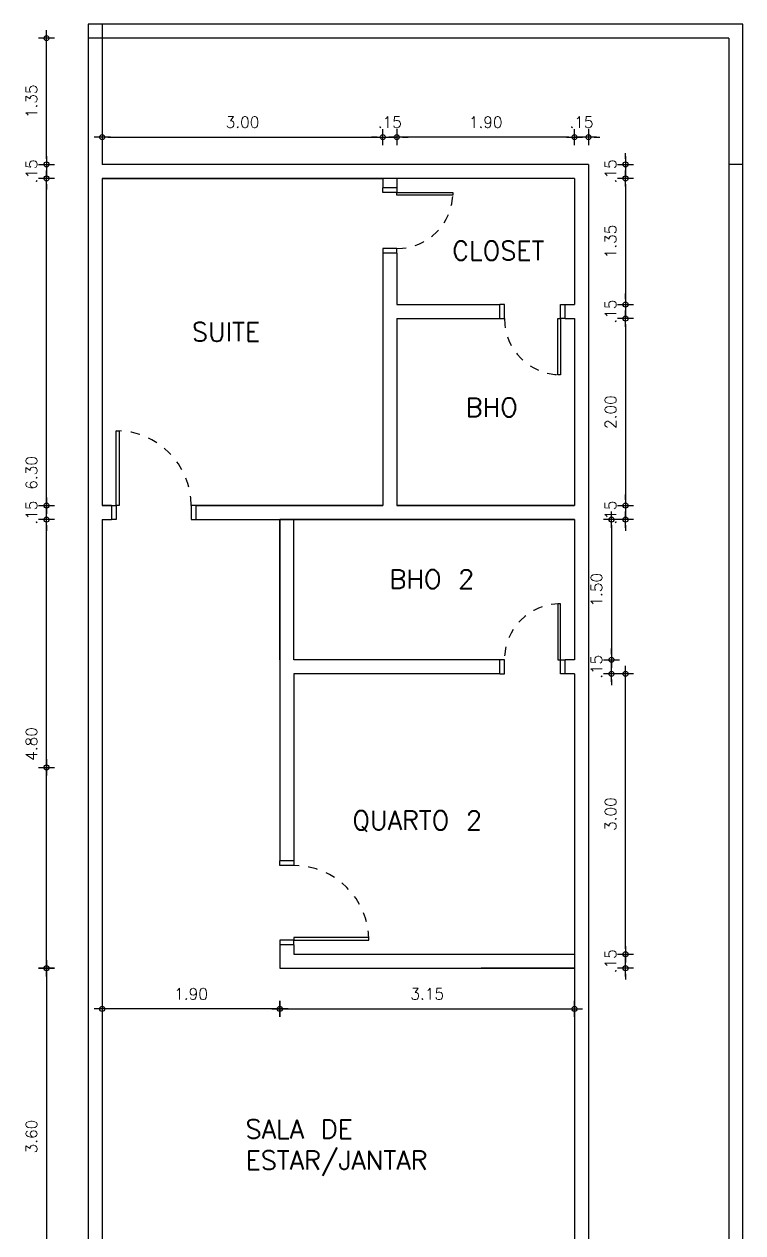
# Model space of a CAD drawing. Header units: millimetres. Extents: x 4595 to 4915, y 2085 to 2243.
# Drawn here: x 4851.65 to 4859.34, y 2199.25 to 2212.18 of the extents above; entities that cross this region are included whole.
import ezdxf

# ---------------------------------------------------------------- set-up
doc = ezdxf.new("R2010")
doc.units = ezdxf.units.MM
doc.header["$LTSCALE"] = 0.8
doc.linetypes.add('HIDDEN2', pattern=[0.1875, 0.125, -0.0625])
for name, color, linetype in [('parede', 2, 'Continuous'), ('PORTAS', 3, 'Continuous'), ('PROJEÇÃO', 8, 'HIDDEN2')]:
    doc.layers.add(name, color=color, linetype=linetype)
doc.styles.get("Standard").update_dxf_attribs({"font": 'txt.shx', "height": 0.12})
doc.dimstyles.new('ESCALA50', dxfattribs={"dimtxt": 0.1, "dimasz": 0.06, "dimexe": 0.18, "dimexo": 0.06, "dimgap": 0.1, "dimtad": 1, "dimzin": 4, "dimdsep": 46, "dimtxsty": 'Standard', "dimblk1": 'BOLA', "dimblk2": 'BOLA', "dimsah": 1, "dimcen": -0.06, "dimse1": 1, "dimse2": 1, "dimclrd": 7, "dimclrt": 3, "dimadec": 0, "dimazin": 0, "dimtfac": 1, "dimtix": 1, "dimtmove": 0, "dimatfit": 3, "dimldrblk": 'BOLA', "dimfxl": 0, "dimtolj": 1, "dimtzin": 4, "dimarcsym": 0})

# ---------------------------------------------------------------- blocks, each defined once
blk = doc.blocks.new('BOLA')
for p, q in [((-1.44, 0), (1.44, 0)), ((0, -1.44), (0, 1.44))]:
    blk.add_line(p, q)
blk.add_circle((0, 0), 0.452)
blk = doc.blocks.new('*D992')
at = {"layer": 'Defpoints', "color": 0, "transparency": 16777216}
for p in [(4857.535, 2202.231), (4858.081, 2202.231), (4857.535, 2202.081)]:
    blk.add_point(p, dxfattribs=at)
at = {"layer": 'PORTAS', "color": 7, "lineweight": -2, "transparency": 16777216}
for p, q in [((4858.081, 2202.291), (4858.081, 2202.351)), ((4858.081, 2202.081), (4858.081, 2202.231)), ((4858.081, 2202.021), (4858.081, 2201.961))]:
    blk.add_line(p, q, dxfattribs=at)
at = {"layer": 'PORTAS', "color": 7, "lineweight": -2, "transparency": 16777216, "xscale": 0.06, "yscale": 0.06, "zscale": 0.06}
for p, rotation in [((4858.081, 2202.231), 270), ((4858.081, 2202.081), 90)]:
    blk.add_blockref('BOLA', p, dxfattribs=dict(at, rotation=rotation))
at = {"layer": 'PORTAS', "color": 3, "transparency": 16777216, "insert": (4857.921, 2202.156), "char_height": 0.12, "attachment_point": 5, "rotation": 90}
blk.add_mtext('\\A1;.15', dxfattribs=at)
blk = doc.blocks.new('*D993')
at = {"layer": 'Defpoints', "color": 0, "transparency": 16777216}
for p in [(4857.535, 2205.231), (4858.081, 2205.231), (4857.535, 2202.231)]:
    blk.add_point(p, dxfattribs=at)
at = {"layer": 'PORTAS', "color": 7, "lineweight": -2, "transparency": 16777216}
blk.add_line((4858.081, 2202.291), (4858.081, 2205.171), dxfattribs=at)
at = {"layer": 'PORTAS', "color": 7, "lineweight": -2, "transparency": 16777216, "xscale": 0.06, "yscale": 0.06, "zscale": 0.06}
for p, rotation in [((4858.081, 2205.231), 90), ((4858.081, 2202.231), 270)]:
    blk.add_blockref('BOLA', p, dxfattribs=dict(at, rotation=rotation))
at = {"layer": 'PORTAS', "color": 3, "transparency": 16777216, "insert": (4857.921, 2203.731), "char_height": 0.12, "attachment_point": 5, "rotation": 90}
blk.add_mtext('\\A1;3.00', dxfattribs=at)
blk = doc.blocks.new('*D994')
at = {"layer": 'Defpoints', "color": 0, "transparency": 16777216}
for p in [(4857.535, 2205.381), (4857.931, 2205.381), (4857.535, 2205.231)]:
    blk.add_point(p, dxfattribs=at)
at = {"layer": 'PORTAS', "color": 7, "lineweight": -2, "transparency": 16777216}
for p, q in [((4857.931, 2205.441), (4857.931, 2205.501)), ((4857.931, 2205.231), (4857.931, 2205.381)), ((4857.931, 2205.171), (4857.931, 2205.111))]:
    blk.add_line(p, q, dxfattribs=at)
at = {"layer": 'PORTAS', "color": 7, "lineweight": -2, "transparency": 16777216, "xscale": 0.06, "yscale": 0.06, "zscale": 0.06}
for p, rotation in [((4857.931, 2205.381), 270), ((4857.931, 2205.231), 90)]:
    blk.add_blockref('BOLA', p, dxfattribs=dict(at, rotation=rotation))
at = {"layer": 'PORTAS', "color": 3, "transparency": 16777216, "insert": (4857.771, 2205.306), "char_height": 0.12, "attachment_point": 5, "rotation": 90}
blk.add_mtext('\\A1;.15', dxfattribs=at)
blk = doc.blocks.new('*D995')
at = {"layer": 'Defpoints', "color": 0, "transparency": 16777216}
for p in [(4857.535, 2206.881), (4857.535, 2205.381), (4857.931, 2205.381)]:
    blk.add_point(p, dxfattribs=at)
at = {"layer": 'PORTAS', "color": 7, "lineweight": -2, "transparency": 16777216}
blk.add_line((4857.931, 2206.821), (4857.931, 2205.441), dxfattribs=at)
at = {"layer": 'PORTAS', "color": 7, "lineweight": -2, "transparency": 16777216, "xscale": 0.06, "yscale": 0.06, "zscale": 0.06}
for p, rotation in [((4857.931, 2206.881), 90), ((4857.931, 2205.381), 270)]:
    blk.add_blockref('BOLA', p, dxfattribs=dict(at, rotation=rotation))
at = {"layer": 'PORTAS', "color": 3, "transparency": 16777216, "insert": (4857.771, 2206.131), "char_height": 0.12, "attachment_point": 5, "rotation": 90}
blk.add_mtext('\\A1;1.50', dxfattribs=at)
blk = doc.blocks.new('*D996')
at = {"layer": 'Defpoints', "color": 0, "transparency": 16777216}
for p in [(4857.685, 2207.031), (4857.685, 2206.881), (4858.081, 2206.881)]:
    blk.add_point(p, dxfattribs=at)
at = {"layer": 'PORTAS', "color": 7, "lineweight": -2, "transparency": 16777216}
for p, q in [((4858.081, 2207.091), (4858.081, 2207.151)), ((4858.081, 2207.031), (4858.081, 2206.881)), ((4858.081, 2206.821), (4858.081, 2206.761))]:
    blk.add_line(p, q, dxfattribs=at)
at = {"layer": 'PORTAS', "color": 7, "lineweight": -2, "transparency": 16777216, "xscale": 0.06, "yscale": 0.06, "zscale": 0.06}
for p, rotation in [((4858.081, 2207.031), 270), ((4858.081, 2206.881), 90)]:
    blk.add_blockref('BOLA', p, dxfattribs=dict(at, rotation=rotation))
at = {"layer": 'PORTAS', "color": 3, "transparency": 16777216, "insert": (4857.921, 2206.956), "char_height": 0.12, "attachment_point": 5, "rotation": 90}
blk.add_mtext('\\A1;.15', dxfattribs=at)
blk = doc.blocks.new('*D997')
at = {"layer": 'Defpoints', "color": 0, "transparency": 16777216}
for p in [(4857.535, 2209.031), (4857.535, 2207.031), (4858.081, 2207.031)]:
    blk.add_point(p, dxfattribs=at)
at = {"layer": 'PORTAS', "color": 7, "lineweight": -2, "transparency": 16777216}
blk.add_line((4858.081, 2208.971), (4858.081, 2207.091), dxfattribs=at)
at = {"layer": 'PORTAS', "color": 7, "lineweight": -2, "transparency": 16777216, "xscale": 0.06, "yscale": 0.06, "zscale": 0.06}
for p, rotation in [((4858.081, 2209.031), 90), ((4858.081, 2207.031), 270)]:
    blk.add_blockref('BOLA', p, dxfattribs=dict(at, rotation=rotation))
at = {"layer": 'PORTAS', "color": 3, "transparency": 16777216, "insert": (4857.921, 2208.031), "char_height": 0.12, "attachment_point": 5, "rotation": 90}
blk.add_mtext('\\A1;2.00', dxfattribs=at)
blk = doc.blocks.new('*D998')
at = {"layer": 'Defpoints', "color": 0, "transparency": 16777216}
for p in [(4857.535, 2209.181), (4857.535, 2209.031), (4858.081, 2209.031)]:
    blk.add_point(p, dxfattribs=at)
at = {"layer": 'PORTAS', "color": 7, "lineweight": -2, "transparency": 16777216}
for p, q in [((4858.081, 2209.241), (4858.081, 2209.301)), ((4858.081, 2209.181), (4858.081, 2209.031)), ((4858.081, 2208.971), (4858.081, 2208.911))]:
    blk.add_line(p, q, dxfattribs=at)
at = {"layer": 'PORTAS', "color": 7, "lineweight": -2, "transparency": 16777216, "xscale": 0.06, "yscale": 0.06, "zscale": 0.06}
for p, rotation in [((4858.081, 2209.181), 270), ((4858.081, 2209.031), 90)]:
    blk.add_blockref('BOLA', p, dxfattribs=dict(at, rotation=rotation))
at = {"layer": 'PORTAS', "color": 3, "transparency": 16777216, "insert": (4857.921, 2209.106), "char_height": 0.12, "attachment_point": 5, "rotation": 90}
blk.add_mtext('\\A1;.15', dxfattribs=at)
blk = doc.blocks.new('*D999')
at = {"layer": 'Defpoints', "color": 0, "transparency": 16777216}
for p in [(4857.535, 2210.531), (4857.535, 2209.181), (4858.081, 2209.181)]:
    blk.add_point(p, dxfattribs=at)
at = {"layer": 'PORTAS', "color": 7, "lineweight": -2, "transparency": 16777216}
blk.add_line((4858.081, 2210.471), (4858.081, 2209.241), dxfattribs=at)
at = {"layer": 'PORTAS', "color": 7, "lineweight": -2, "transparency": 16777216, "xscale": 0.06, "yscale": 0.06, "zscale": 0.06}
for p, rotation in [((4858.081, 2210.531), 90), ((4858.081, 2209.181), 270)]:
    blk.add_blockref('BOLA', p, dxfattribs=dict(at, rotation=rotation))
at = {"layer": 'PORTAS', "color": 3, "transparency": 16777216, "insert": (4857.921, 2209.856), "char_height": 0.12, "attachment_point": 5, "rotation": 90}
blk.add_mtext('\\A1;1.35', dxfattribs=at)
blk = doc.blocks.new('*D1000')
at = {"layer": 'Defpoints', "color": 0, "transparency": 16777216}
for p in [(4857.535, 2210.681), (4857.535, 2210.531), (4858.081, 2210.531)]:
    blk.add_point(p, dxfattribs=at)
at = {"layer": 'PORTAS', "color": 7, "lineweight": -2, "transparency": 16777216}
for p, q in [((4858.081, 2210.741), (4858.081, 2210.801)), ((4858.081, 2210.681), (4858.081, 2210.531)), ((4858.081, 2210.471), (4858.081, 2210.411))]:
    blk.add_line(p, q, dxfattribs=at)
at = {"layer": 'PORTAS', "color": 7, "lineweight": -2, "transparency": 16777216, "xscale": 0.06, "yscale": 0.06, "zscale": 0.06}
for p, rotation in [((4858.081, 2210.681), 270), ((4858.081, 2210.531), 90)]:
    blk.add_blockref('BOLA', p, dxfattribs=dict(at, rotation=rotation))
at = {"layer": 'PORTAS', "color": 3, "transparency": 16777216, "insert": (4857.921, 2210.606), "char_height": 0.12, "attachment_point": 5, "rotation": 90}
blk.add_mtext('\\A1;.15', dxfattribs=at)
blk = doc.blocks.new('*D1001')
at = {"layer": 'Defpoints', "color": 0, "transparency": 16777216}
for p in [(4851.888, 2206.881), (4854.385, 2206.881), (4854.385, 2202.081)]:
    blk.add_point(p, dxfattribs=at)
at = {"layer": 'PORTAS', "color": 7, "lineweight": -2, "transparency": 16777216}
blk.add_line((4851.888, 2202.141), (4851.888, 2206.821), dxfattribs=at)
at = {"layer": 'PORTAS', "color": 7, "lineweight": -2, "transparency": 16777216, "xscale": 0.06, "yscale": 0.06, "zscale": 0.06}
for p, rotation in [((4851.888, 2206.881), 90), ((4851.888, 2202.081), 270)]:
    blk.add_blockref('BOLA', p, dxfattribs=dict(at, rotation=rotation))
at = {"layer": 'PORTAS', "color": 3, "transparency": 16777216, "insert": (4851.728, 2204.481), "char_height": 0.12, "attachment_point": 5, "rotation": 90}
blk.add_mtext('\\A1;4.80', dxfattribs=at)
blk = doc.blocks.new('*D1002')
at = {"layer": 'Defpoints', "color": 0, "transparency": 16777216}
for p in [(4851.888, 2207.031), (4852.485, 2207.031), (4852.485, 2206.881)]:
    blk.add_point(p, dxfattribs=at)
at = {"layer": 'PORTAS', "color": 7, "lineweight": -2, "transparency": 16777216}
for p, q in [((4851.888, 2207.091), (4851.888, 2207.151)), ((4851.888, 2206.881), (4851.888, 2207.031)), ((4851.888, 2206.821), (4851.888, 2206.761))]:
    blk.add_line(p, q, dxfattribs=at)
at = {"layer": 'PORTAS', "color": 7, "lineweight": -2, "transparency": 16777216, "xscale": 0.06, "yscale": 0.06, "zscale": 0.06}
for p, rotation in [((4851.888, 2207.031), 270), ((4851.888, 2206.881), 90)]:
    blk.add_blockref('BOLA', p, dxfattribs=dict(at, rotation=rotation))
at = {"layer": 'PORTAS', "color": 3, "transparency": 16777216, "insert": (4851.728, 2206.956), "char_height": 0.12, "attachment_point": 5, "rotation": 90}
blk.add_mtext('\\A1;.15', dxfattribs=at)
blk = doc.blocks.new('*D1003')
at = {"layer": 'Defpoints', "color": 0, "transparency": 16777216}
for p in [(4851.888, 2210.531), (4852.485, 2210.531), (4852.485, 2204.231)]:
    blk.add_point(p, dxfattribs=at)
at = {"layer": 'PORTAS', "color": 7, "lineweight": -2, "transparency": 16777216}
blk.add_line((4851.888, 2204.291), (4851.888, 2210.471), dxfattribs=at)
at = {"layer": 'PORTAS', "color": 7, "lineweight": -2, "transparency": 16777216, "xscale": 0.06, "yscale": 0.06, "zscale": 0.06}
for p, rotation in [((4851.888, 2210.531), 90), ((4851.888, 2204.231), 270)]:
    blk.add_blockref('BOLA', p, dxfattribs=dict(at, rotation=rotation))
at = {"layer": 'PORTAS', "color": 3, "transparency": 16777216, "insert": (4851.728, 2207.381), "char_height": 0.12, "attachment_point": 5, "rotation": 90}
blk.add_mtext('\\A1;6.30', dxfattribs=at)
blk = doc.blocks.new('*D1004')
at = {"layer": 'Defpoints', "color": 0, "transparency": 16777216}
for p in [(4852.335, 2210.681), (4851.888, 2210.531), (4852.335, 2210.531)]:
    blk.add_point(p, dxfattribs=at)
at = {"layer": 'PORTAS', "color": 7, "lineweight": -2, "transparency": 16777216}
for p, q in [((4851.888, 2210.741), (4851.888, 2210.801)), ((4851.888, 2210.681), (4851.888, 2210.531)), ((4851.888, 2210.471), (4851.888, 2210.411))]:
    blk.add_line(p, q, dxfattribs=at)
at = {"layer": 'PORTAS', "color": 7, "lineweight": -2, "transparency": 16777216, "xscale": 0.06, "yscale": 0.06, "zscale": 0.06}
for p, rotation in [((4851.888, 2210.681), 270), ((4851.888, 2210.531), 90)]:
    blk.add_blockref('BOLA', p, dxfattribs=dict(at, rotation=rotation))
at = {"layer": 'PORTAS', "color": 3, "transparency": 16777216, "insert": (4851.728, 2210.606), "char_height": 0.12, "attachment_point": 5, "rotation": 90}
blk.add_mtext('\\A1;.15', dxfattribs=at)
blk = doc.blocks.new('*D1005')
at = {"layer": 'Defpoints', "color": 0, "transparency": 16777216}
for p in [(4851.888, 2212.031), (4852.335, 2212.031), (4852.335, 2210.681)]:
    blk.add_point(p, dxfattribs=at)
at = {"layer": 'PORTAS', "color": 7, "lineweight": -2, "transparency": 16777216}
blk.add_line((4851.888, 2210.741), (4851.888, 2211.971), dxfattribs=at)
at = {"layer": 'PORTAS', "color": 7, "lineweight": -2, "transparency": 16777216, "xscale": 0.06, "yscale": 0.06, "zscale": 0.06}
for p, rotation in [((4851.888, 2212.031), 90), ((4851.888, 2210.681), 270)]:
    blk.add_blockref('BOLA', p, dxfattribs=dict(at, rotation=rotation))
at = {"layer": 'PORTAS', "color": 3, "transparency": 16777216, "insert": (4851.728, 2211.356), "char_height": 0.12, "attachment_point": 5, "rotation": 90}
blk.add_mtext('\\A1;1.35', dxfattribs=at)
blk = doc.blocks.new('*D1006')
at = {"layer": 'Defpoints', "color": 0, "transparency": 16777216}
for p in [(4854.385, 2202.081), (4851.888, 2198.481), (4854.385, 2198.481)]:
    blk.add_point(p, dxfattribs=at)
at = {"layer": 'PORTAS', "color": 7, "lineweight": -2, "transparency": 16777216}
blk.add_line((4851.888, 2202.021), (4851.888, 2198.541), dxfattribs=at)
at = {"layer": 'PORTAS', "color": 7, "lineweight": -2, "transparency": 16777216, "xscale": 0.06, "yscale": 0.06, "zscale": 0.06}
for p, rotation in [((4851.888, 2202.081), 90), ((4851.888, 2198.481), 270)]:
    blk.add_blockref('BOLA', p, dxfattribs=dict(at, rotation=rotation))
at = {"layer": 'PORTAS', "color": 3, "transparency": 16777216, "insert": (4851.728, 2200.281), "char_height": 0.12, "attachment_point": 5, "rotation": 90}
blk.add_mtext('\\A1;3.60', dxfattribs=at)
blk = doc.blocks.new('*D987')
at = {"layer": 'Defpoints', "color": 0, "transparency": 16777216}
for p in [(4854.385, 2202.081), (4857.535, 2202.081), (4857.535, 2201.647)]:
    blk.add_point(p, dxfattribs=at)
at = {"layer": 'PORTAS', "color": 7, "lineweight": -2, "transparency": 16777216}
blk.add_line((4854.445, 2201.647), (4857.475, 2201.647), dxfattribs=at)
at = {"layer": 'PORTAS', "color": 7, "lineweight": -2, "transparency": 16777216, "xscale": 0.06, "yscale": 0.06, "zscale": 0.06, "rotation": 180}
blk.add_blockref('BOLA', (4854.385, 2201.647), dxfattribs=at)
at = {"layer": 'PORTAS', "color": 7, "lineweight": -2, "transparency": 16777216, "xscale": 0.06, "yscale": 0.06, "zscale": 0.06}
blk.add_blockref('BOLA', (4857.535, 2201.647), dxfattribs=at)
at = {"layer": 'PORTAS', "color": 3, "transparency": 16777216, "insert": (4855.96, 2201.807), "char_height": 0.12, "attachment_point": 5}
blk.add_mtext('\\A1;3.15', dxfattribs=at)
blk = doc.blocks.new('*D1011')
at = {"layer": 'Defpoints', "color": 0, "transparency": 16777216}
for p in [(4852.485, 2202.081), (4854.385, 2202.081), (4852.485, 2201.647)]:
    blk.add_point(p, dxfattribs=at)
at = {"layer": 'PORTAS', "color": 7, "lineweight": -2, "transparency": 16777216}
blk.add_line((4854.325, 2201.647), (4852.545, 2201.647), dxfattribs=at)
at = {"layer": 'PORTAS', "color": 7, "lineweight": -2, "transparency": 16777216, "xscale": 0.06, "yscale": 0.06, "zscale": 0.06, "rotation": 180}
blk.add_blockref('BOLA', (4852.485, 2201.647), dxfattribs=at)
at = {"layer": 'PORTAS', "color": 7, "lineweight": -2, "transparency": 16777216, "xscale": 0.06, "yscale": 0.06, "zscale": 0.06}
blk.add_blockref('BOLA', (4854.385, 2201.647), dxfattribs=at)
at = {"layer": 'PORTAS', "color": 3, "transparency": 16777216, "insert": (4853.435, 2201.807), "char_height": 0.12, "attachment_point": 5}
blk.add_mtext('\\A1;1.90', dxfattribs=at)
blk = doc.blocks.new('*D1012')
at = {"layer": 'Defpoints', "color": 0, "transparency": 16777216}
for p in [(4855.485, 2210.972), (4852.485, 2210.681), (4855.485, 2210.531)]:
    blk.add_point(p, dxfattribs=at)
at = {"layer": 'PORTAS', "color": 7, "lineweight": -2, "transparency": 16777216}
blk.add_line((4852.545, 2210.972), (4855.425, 2210.972), dxfattribs=at)
at = {"layer": 'PORTAS', "color": 7, "lineweight": -2, "transparency": 16777216, "xscale": 0.06, "yscale": 0.06, "zscale": 0.06, "rotation": 180}
blk.add_blockref('BOLA', (4852.485, 2210.972), dxfattribs=at)
at = {"layer": 'PORTAS', "color": 7, "lineweight": -2, "transparency": 16777216, "xscale": 0.06, "yscale": 0.06, "zscale": 0.06}
blk.add_blockref('BOLA', (4855.485, 2210.972), dxfattribs=at)
at = {"layer": 'PORTAS', "color": 3, "transparency": 16777216, "insert": (4853.985, 2211.132), "char_height": 0.12, "attachment_point": 5}
blk.add_mtext('\\A1;3.00', dxfattribs=at)
blk = doc.blocks.new('*D1013')
at = {"layer": 'Defpoints', "color": 0, "transparency": 16777216}
for p in [(4855.635, 2210.972), (4855.485, 2210.681), (4855.635, 2210.531)]:
    blk.add_point(p, dxfattribs=at)
at = {"layer": 'PORTAS', "color": 7, "lineweight": -2, "transparency": 16777216}
for p, q in [((4855.425, 2210.972), (4855.365, 2210.972)), ((4855.485, 2210.972), (4855.635, 2210.972)), ((4855.695, 2210.972), (4855.755, 2210.972))]:
    blk.add_line(p, q, dxfattribs=at)
at = {"layer": 'PORTAS', "color": 7, "lineweight": -2, "transparency": 16777216, "xscale": 0.06, "yscale": 0.06, "zscale": 0.06}
blk.add_blockref('BOLA', (4855.485, 2210.972), dxfattribs=at)
at = {"layer": 'PORTAS', "color": 7, "lineweight": -2, "transparency": 16777216, "xscale": 0.06, "yscale": 0.06, "zscale": 0.06, "rotation": 180}
blk.add_blockref('BOLA', (4855.635, 2210.972), dxfattribs=at)
at = {"layer": 'PORTAS', "color": 3, "transparency": 16777216, "insert": (4855.56, 2211.132), "char_height": 0.12, "attachment_point": 5}
blk.add_mtext('\\A1;.15', dxfattribs=at)
blk = doc.blocks.new('*D1014')
at = {"layer": 'Defpoints', "color": 0, "transparency": 16777216}
for p in [(4855.635, 2210.972), (4857.535, 2210.681), (4855.635, 2210.531)]:
    blk.add_point(p, dxfattribs=at)
at = {"layer": 'PORTAS', "color": 7, "lineweight": -2, "transparency": 16777216}
blk.add_line((4857.475, 2210.972), (4855.695, 2210.972), dxfattribs=at)
at = {"layer": 'PORTAS', "color": 7, "lineweight": -2, "transparency": 16777216, "xscale": 0.06, "yscale": 0.06, "zscale": 0.06, "rotation": 180}
blk.add_blockref('BOLA', (4855.635, 2210.972), dxfattribs=at)
at = {"layer": 'PORTAS', "color": 7, "lineweight": -2, "transparency": 16777216, "xscale": 0.06, "yscale": 0.06, "zscale": 0.06}
blk.add_blockref('BOLA', (4857.535, 2210.972), dxfattribs=at)
at = {"layer": 'PORTAS', "color": 3, "transparency": 16777216, "insert": (4856.585, 2211.132), "char_height": 0.12, "attachment_point": 5}
blk.add_mtext('\\A1;1.90', dxfattribs=at)
blk = doc.blocks.new('*D1015')
at = {"layer": 'Defpoints', "color": 0, "transparency": 16777216}
for p in [(4857.535, 2210.972), (4857.535, 2210.681), (4857.685, 2210.681)]:
    blk.add_point(p, dxfattribs=at)
at = {"layer": 'PORTAS', "color": 7, "lineweight": -2, "transparency": 16777216}
for p, q in [((4857.475, 2210.972), (4857.415, 2210.972)), ((4857.685, 2210.972), (4857.535, 2210.972)), ((4857.745, 2210.972), (4857.805, 2210.972))]:
    blk.add_line(p, q, dxfattribs=at)
at = {"layer": 'PORTAS', "color": 7, "lineweight": -2, "transparency": 16777216, "xscale": 0.06, "yscale": 0.06, "zscale": 0.06}
blk.add_blockref('BOLA', (4857.535, 2210.972), dxfattribs=at)
at = {"layer": 'PORTAS', "color": 7, "lineweight": -2, "transparency": 16777216, "xscale": 0.06, "yscale": 0.06, "zscale": 0.06, "rotation": 180}
blk.add_blockref('BOLA', (4857.685, 2210.972), dxfattribs=at)
at = {"layer": 'PORTAS', "color": 3, "transparency": 16777216, "insert": (4857.61, 2211.132), "char_height": 0.12, "attachment_point": 5}
blk.add_mtext('\\A1;.15', dxfattribs=at)

msp = doc.modelspace()

# ---------------------------------------------------------------- linework, layer by layer
at = {"layer": 'parede', "color": 0}
for p, q in [((4859.335, 2212.181), (4852.335, 2212.181)), ((4857.685, 2210.681), (4852.485, 2210.681)), ((4859.335, 2210.681), (4859.185, 2210.681)), ((4857.535, 2210.531), (4852.485, 2210.531))]:
    msp.add_line(p, q, dxfattribs=at)
at = {"layer": 'parede', "color": 253}
for p, q in [((4852.335, 2212.181), (4852.335, 2185.181)), ((4852.485, 2212.181), (4852.485, 2210.681)), ((4859.335, 2187.181), (4859.335, 2212.181)), ((4859.185, 2212.031), (4852.335, 2212.031)), ((4859.185, 2212.031), (4859.185, 2187.331)), ((4857.685, 2210.681), (4852.485, 2210.681)), ((4857.685, 2210.681), (4857.685, 2198.331)), ((4852.485, 2210.531), (4852.485, 2207.031)), ((4857.535, 2210.531), (4857.535, 2209.181)), ((4857.535, 2209.031), (4857.535, 2207.031)), ((4852.485, 2206.881), (4852.485, 2187.331)), ((4857.535, 2206.881), (4857.535, 2205.381)), ((4857.535, 2205.231), (4857.535, 2198.481))]:
    msp.add_line(p, q, dxfattribs=at)
at = {"layer": 'PORTAS', "color": 0}
for p, q in [((4852.485, 2210.531), (4855.485, 2210.531)), ((4855.485, 2210.531), (4855.485, 2210.431)), ((4855.635, 2210.531), (4855.635, 2210.431)), ((4855.485, 2209.731), (4855.485, 2207.031)), ((4855.635, 2209.731), (4855.635, 2209.181)), ((4855.635, 2209.181), (4856.735, 2209.181)), ((4857.435, 2209.181), (4857.535, 2209.181)), ((4855.635, 2209.031), (4856.735, 2209.031)), ((4855.635, 2209.031), (4855.635, 2207.031)), ((4857.435, 2209.031), (4857.535, 2209.031)), ((4852.485, 2207.031), (4852.585, 2207.031)), ((4853.485, 2207.031), (4855.485, 2207.031)), ((4854.385, 2207.031), (4855.485, 2207.031)), ((4854.385, 2207.031), (4855.485, 2207.031)), ((4855.485, 2207.031), (4854.385, 2207.031)), ((4854.535, 2207.031), (4855.485, 2207.031)), ((4855.485, 2207.031), (4855.035, 2207.031)), ((4857.535, 2207.031), (4855.635, 2207.031)), ((4857.535, 2207.031), (4855.635, 2207.031)), ((4855.635, 2207.031), (4857.535, 2207.031)), ((4855.635, 2207.031), (4857.535, 2207.031)), ((4855.635, 2207.031), (4857.535, 2207.031)), ((4855.635, 2207.031), (4857.535, 2207.031)), ((4857.535, 2207.031), (4856.585, 2207.031)), ((4852.485, 2206.881), (4852.585, 2206.881)), ((4853.485, 2206.881), (4857.535, 2206.881)), ((4854.385, 2206.881), (4857.535, 2206.881)), ((4854.385, 2205.381), (4854.385, 2206.881)), ((4854.385, 2206.881), (4854.385, 2203.231)), ((4857.535, 2206.881), (4854.385, 2206.881)), ((4854.535, 2205.381), (4854.535, 2206.881)), ((4857.535, 2206.881), (4854.535, 2206.881)), ((4854.385, 2205.381), (4854.385, 2203.231)), ((4856.735, 2205.381), (4854.535, 2205.381)), ((4856.735, 2205.381), (4855.035, 2205.381)), ((4857.535, 2205.381), (4857.435, 2205.381)), ((4857.535, 2205.381), (4857.435, 2205.381)), ((4854.535, 2205.231), (4854.535, 2203.231)), ((4856.735, 2205.231), (4854.535, 2205.231)), ((4856.735, 2205.231), (4854.535, 2205.231)), ((4857.535, 2205.231), (4857.435, 2205.231)), ((4857.535, 2205.231), (4857.435, 2205.231)), ((4854.385, 2202.331), (4854.385, 2202.081)), ((4854.385, 2202.331), (4854.385, 2202.081)), ((4854.535, 2202.331), (4854.535, 2202.231)), ((4854.535, 2202.231), (4857.535, 2202.231)), ((4854.385, 2202.081), (4857.535, 2202.081)), ((4854.385, 2202.081), (4857.535, 2202.081)), ((4857.535, 2202.081), (4856.535, 2202.081))]:
    msp.add_line(p, q, dxfattribs=at)
at = {"layer": 'PORTAS'}
for p, q in [((4855.635, 2210.431), (4855.485, 2210.431)), ((4855.635, 2209.731), (4855.485, 2209.731)), ((4856.735, 2209.031), (4856.735, 2209.181)), ((4857.435, 2209.031), (4857.435, 2209.181)), ((4852.585, 2207.031), (4852.585, 2206.881)), ((4853.485, 2207.031), (4853.485, 2206.881)), ((4856.735, 2205.231), (4856.735, 2205.381)), ((4857.435, 2205.231), (4857.435, 2205.381)), ((4854.535, 2203.231), (4854.385, 2203.231)), ((4854.535, 2202.331), (4854.385, 2202.331))]:
    msp.add_line(p, q, dxfattribs=at)
at = {"layer": 'PORTAS', "color": 6}
for p, q in [((4852.585, 2207.031), (4852.485, 2207.031)), ((4855.485, 2207.031), (4853.485, 2207.031))]:
    msp.add_line(p, q, dxfattribs=at)
at = {"layer": 'PORTAS'}
for points in [[(4855.635, 2210.431), (4855.635, 2210.381), (4855.485, 2210.381), (4855.485, 2210.431)], [(4855.635, 2209.731), (4855.635, 2209.781), (4855.485, 2209.781), (4855.485, 2209.731)], [(4856.735, 2209.031), (4856.785, 2209.031), (4856.785, 2209.181), (4856.735, 2209.181)], [(4857.435, 2209.031), (4857.385, 2209.031), (4857.385, 2209.181), (4857.435, 2209.181)], [(4852.585, 2207.031), (4852.635, 2207.031), (4852.635, 2206.881), (4852.585, 2206.881)], [(4853.485, 2207.031), (4853.435, 2207.031), (4853.435, 2206.881), (4853.485, 2206.881)], [(4856.735, 2205.231), (4856.785, 2205.231), (4856.785, 2205.381), (4856.735, 2205.381)], [(4857.435, 2205.231), (4857.385, 2205.231), (4857.385, 2205.381), (4857.435, 2205.381)], [(4854.535, 2203.231), (4854.535, 2203.181), (4854.385, 2203.181), (4854.385, 2203.231)], [(4854.535, 2202.331), (4854.535, 2202.381), (4854.385, 2202.381), (4854.385, 2202.331)]]:
    msp.add_lwpolyline(points, dxfattribs=at)
for points in [[(4855.635, 2210.381), (4856.235, 2210.381), (4856.235, 2210.351), (4855.635, 2210.351)], [(4857.385, 2209.031), (4857.385, 2208.431), (4857.355, 2208.431), (4857.355, 2209.031)], [(4852.635, 2207.031), (4852.635, 2207.831), (4852.665, 2207.831), (4852.665, 2207.031)], [(4857.385, 2205.381), (4857.385, 2205.981), (4857.355, 2205.981), (4857.355, 2205.381)], [(4854.535, 2202.381), (4855.335, 2202.381), (4855.335, 2202.411), (4854.535, 2202.411)]]:
    msp.add_lwpolyline(points, close=True, dxfattribs=at)
at = {"layer": 'PROJEÇÃO'}
for centre, radius, start, end in [((4855.635, 2210.381), 0.6, 270, 360), ((4857.385, 2209.031), 0.6, 180, 270), ((4852.635, 2207.031), 0.8, 0, 90), ((4857.385, 2205.381), 0.6, 90, 180), ((4854.535, 2202.381), 0.8, 0, 90)]:
    msp.add_arc(centre, radius, start, end, dxfattribs=at)

# ---------------------------------------------------------------- texts
at = {"layer": 'PORTAS', "color": 6, "char_height": 0.2, "attachment_point": 1}
for s, insert in [('{\\C2;CLOSET}', (4856.227, 2209.858)), ('{\\C2;SUITE}', (4853.444, 2208.989)), ('{\\C2;BHO}', (4856.371, 2208.182)), ('{\\C2;BHO 2}', (4855.556, 2206.344)), ('{\\C2;QUARTO 2}', (4855.159, 2203.764)), ('{\\C2;SALA DE ESTAR/JANTAR}', (4854.017, 2200.461))]:
    msp.add_mtext_dynamic_manual_height_columns(s, width=2.05949, gutter_width=0.6, heights=[0], dxfattribs=dict(at, insert=insert))

# ---------------------------------------------------------------- dimensions: what is measured, and where the dimension line sits
at = {"layer": 'PORTAS', "color": 6}
for base, p1, p2, picture, middle in [((4851.888, 2212.031), (4852.335, 2210.681), (4852.335, 2212.031), '*D1005', (4851.728, 2211.356)), ((4851.888, 2210.531), (4852.335, 2210.681), (4852.335, 2210.531), '*D1004', (4851.728, 2210.606)), ((4858.081, 2210.531), (4857.535, 2210.681), (4857.535, 2210.531), '*D1000', (4857.921, 2210.606)), ((4851.888, 2210.531), (4852.485, 2204.231), (4852.485, 2210.531), '*D1003', (4851.728, 2207.381)), ((4858.081, 2209.181), (4857.535, 2210.531), (4857.535, 2209.181), '*D999', (4857.921, 2209.856)), ((4858.081, 2209.031), (4857.535, 2209.181), (4857.535, 2209.031), '*D998', (4857.921, 2209.106)), ((4858.081, 2207.031), (4857.535, 2209.031), (4857.535, 2207.031), '*D997', (4857.921, 2208.031)), ((4851.888, 2207.031), (4852.485, 2206.881), (4852.485, 2207.031), '*D1002', (4851.728, 2206.956)), ((4858.081, 2206.881), (4857.685, 2207.031), (4857.685, 2206.881), '*D996', (4857.921, 2206.956)), ((4851.888, 2206.881), (4854.385, 2202.081), (4854.385, 2206.881), '*D1001', (4851.728, 2204.481)), ((4857.931, 2205.381), (4857.535, 2206.881), (4857.535, 2205.381), '*D995', (4857.771, 2206.131)), ((4857.931, 2205.381), (4857.535, 2205.231), (4857.535, 2205.381), '*D994', (4857.771, 2205.306)), ((4858.081, 2205.231), (4857.535, 2202.231), (4857.535, 2205.231), '*D993', (4857.921, 2203.731)), ((4858.081, 2202.231), (4857.535, 2202.081), (4857.535, 2202.231), '*D992', (4857.921, 2202.156)), ((4851.888, 2198.481), (4854.385, 2202.081), (4854.385, 2198.481), '*D1006', (4851.728, 2200.281))]:
    dim = msp.add_linear_dim(base=base, p1=p1, p2=p2, angle=90, dimstyle='ESCALA50', override={"dimfxl": 0.18}, dxfattribs=at)
    dim.commit()
    dim.dimension.update_dxf_attribs({"geometry": picture, "text_midpoint": middle})
for base, p1, p2, picture, middle in [((4855.485, 2210.972), (4852.485, 2210.681), (4855.485, 2210.531), '*D1012', (4853.985, 2211.132)), ((4855.635, 2210.972), (4855.485, 2210.681), (4855.635, 2210.531), '*D1013', (4855.56, 2211.132)), ((4855.635, 2210.972), (4857.535, 2210.681), (4855.635, 2210.531), '*D1014', (4856.585, 2211.132)), ((4857.535, 2210.972), (4857.685, 2210.681), (4857.535, 2210.681), '*D1015', (4857.61, 2211.132)), ((4852.485, 2201.647), (4854.385, 2202.081), (4852.485, 2202.081), '*D1011', (4853.435, 2201.807)), ((4857.535, 2201.647), (4854.385, 2202.081), (4857.535, 2202.081), '*D987', (4855.96, 2201.807))]:
    dim = msp.add_linear_dim(base=base, p1=p1, p2=p2, dimstyle='ESCALA50', override={"dimfxl": 0.18}, dxfattribs=at)
    dim.commit()
    dim.dimension.update_dxf_attribs({"geometry": picture, "text_midpoint": middle})

doc.saveas('drawing.dxf')
